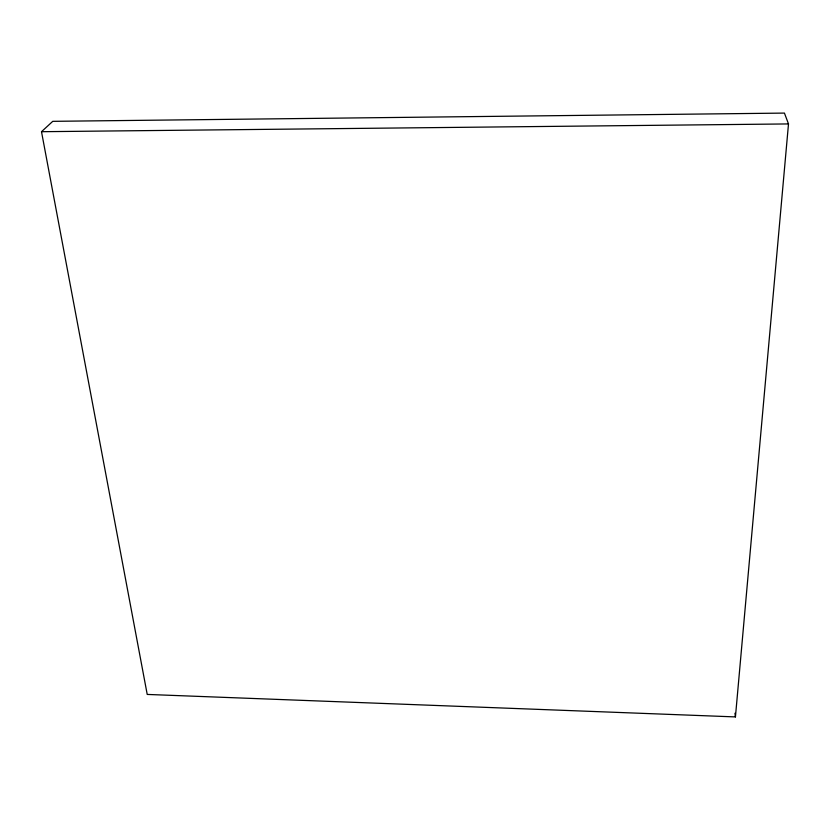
<?xml version="1.0" encoding="UTF-8"?>
<svg xmlns="http://www.w3.org/2000/svg" width="830" height="830" viewBox="0 0 830 830"><rect width="100%" height="100%" fill="white"/><g stroke="black" fill="none" stroke-linecap="round" stroke-linejoin="round"><path stroke-width="1.25" d="M735.432 716.913L788.5 123.929L784.433 113.088L52.757 121.336L41.5 131.7L147.221 694.43L735.432 716.913L734.965 713.219M41.5 131.7L788.5 123.929"/></g></svg>
